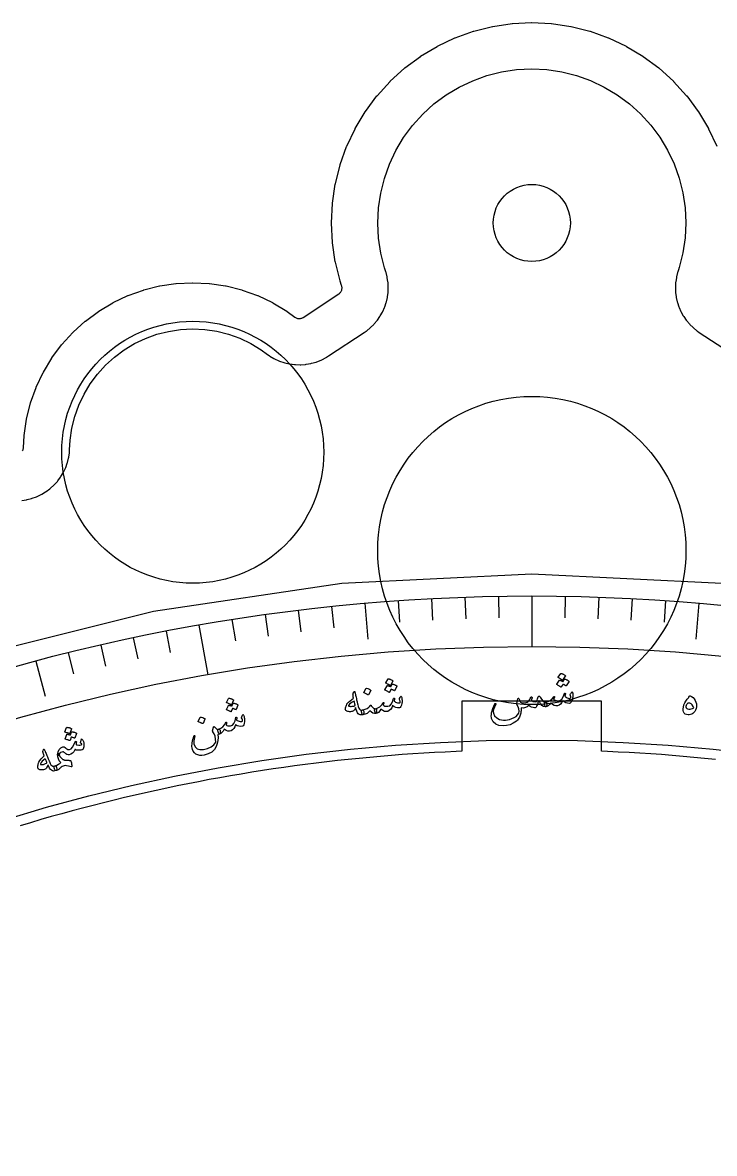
# Model space of a CAD drawing. Header units: millimetres. Extents: x -80 to 80, y -80 to 104.
# Drawn here: x -21.28 to 7.63, y 56.8 to 104.05 of the extents above; entities that cross this region are included whole.
import ezdxf

# ---------------------------------------------------------------- set-up
doc = ezdxf.new("R2010")
doc.units = ezdxf.units.MM
for name, color, linetype in [('CUT_INNER', 6, 'Continuous'), ('CUT_OUTER', 1, 'Continuous'), ('ENGRAVE', 7, 'Continuous'), ('ENGRAVE_FINE', 8, 'Continuous'), ('TEXT', 5, 'Continuous')]:
    doc.layers.add(name, color=color, linetype=linetype)

msp = doc.modelspace()

# ---------------------------------------------------------------- linework, layer by layer
at = {"layer": 'CUT_INNER'}
msp.add_lwpolyline([(7.6693, 73.2571), (7.2197, 73.3028), (6.7698, 73.3457), (6.3196, 73.3859), (5.8692, 73.4233), (5.4186, 73.4579), (4.9678, 73.4898), (4.5167, 73.5189), (4.0655, 73.5452), (3.6142, 73.5688), (3.1627, 73.5896), (2.9175, 73.5994), (2.9175, 75.6895), (-2.9175, 75.6895), (-2.9175, 73.5994), (-3.1627, 73.5896), (-3.6142, 73.5688), (-4.0655, 73.5452), (-4.5167, 73.5189), (-4.9678, 73.4898), (-5.4186, 73.4579), (-5.8692, 73.4233), (-6.3196, 73.3859), (-6.7698, 73.3457), (-7.2197, 73.3028), (-7.6693, 73.2571), (-8.1187, 73.2087), (-8.5677, 73.1575), (-9.0165, 73.1036), (-9.4648, 73.0469), (-9.9129, 72.9874), (-10.3605, 72.9252), (-10.8078, 72.8603), (-11.2547, 72.7926), (-11.7011, 72.7222), (-12.1471, 72.649), (-12.5926, 72.5731), (-13.0377, 72.4945), (-13.4823, 72.4131), (-13.9263, 72.329), (-14.3699, 72.2422), (-14.8129, 72.1527), (-15.2553, 72.0604), (-15.6972, 71.9655), (-16.1384, 71.8678), (-16.5791, 71.7674), (-17.0192, 71.6643), (-17.4586, 71.5585), (-17.8973, 71.4501), (-18.3354, 71.3389), (-18.7728, 71.2251), (-19.2094, 71.1085), (-19.6454, 70.9893), (-20.0806, 70.8675), (-20.5151, 70.7429), (-20.9487, 70.6157), (-21.3816, 70.4858)], dxfattribs=at)
for centre, radius in [((0, 95.6755), 1.61), ((-14.168, 86.096), 5.474), ((0, 81.9905), 6.44)]:
    msp.add_circle(centre, radius, dxfattribs=at)
at = {"layer": 'CUT_OUTER'}
msp.add_lwpolyline([(-21.2849, 86.1491), (-21.271, 86.1751), (-21.2597, 86.2023), (-21.2512, 86.2304), (-21.2454, 86.2593), (-21.2425, 86.2886), (-21.2182, 86.783), (-21.2168, 86.7976), (-21.117, 87.4707), (-21.1141, 87.4851), (-20.9488, 88.1452), (-20.9445, 88.1593), (-20.7152, 88.8), (-20.7096, 88.8136), (-20.4187, 89.4287), (-20.4117, 89.4417), (-20.0619, 90.0253), (-20.0537, 90.0375), (-19.6484, 90.5841), (-19.6391, 90.5955), (-19.1821, 91.0997), (-19.1717, 91.1101), (-18.6675, 91.567), (-18.6561, 91.5764), (-18.1096, 91.9817), (-18.0973, 91.9899), (-17.5137, 92.3397), (-17.5007, 92.3466), (-16.8856, 92.6376), (-16.872, 92.6432), (-16.2313, 92.8725), (-16.2172, 92.8767), (-15.5572, 93.0421), (-15.5427, 93.0449), (-14.8696, 93.1448), (-14.855, 93.1462), (-14.1754, 93.1796), (-14.1606, 93.1796), (-13.481, 93.1462), (-13.4664, 93.1448), (-12.7933, 93.0449), (-12.7788, 93.0421), (-12.1188, 92.8767), (-12.1047, 92.8725), (-11.464, 92.6432), (-11.4504, 92.6376), (-10.8353, 92.3466), (-10.8223, 92.3397), (-10.2387, 91.9899), (-10.2264, 91.9817), (-9.8998, 91.7395), (-9.8744, 91.7226), (-9.8474, 91.7083), (-9.819, 91.6969), (-9.7897, 91.6884), (-9.7596, 91.6829), (-9.7292, 91.6806), (-9.6987, 91.6813), (-9.6684, 91.6851), (-9.6386, 91.692), (-9.6097, 91.7019), (-9.582, 91.7147), (-9.5557, 91.7302), (-8.0648, 92.7158), (-8.0418, 92.7326), (-8.0205, 92.7516), (-8.0011, 92.7724), (-7.9838, 92.795), (-7.9687, 92.8192), (-7.9559, 92.8447), (-7.9456, 92.8713), (-7.9379, 92.8987), (-7.9328, 92.9267), (-7.9304, 92.9551), (-7.9308, 92.9836), (-7.9338, 93.012), (-7.9395, 93.0399), (-7.9478, 93.0671), (-8.009, 93.2383), (-8.0133, 93.2523), (-8.2093, 94.035), (-8.2122, 94.0495), (-8.3306, 94.8476), (-8.332, 94.8622), (-8.3716, 95.6681), (-8.3716, 95.6828), (-8.332, 96.4887), (-8.3306, 96.5034), (-8.2122, 97.3015), (-8.2093, 97.3159), (-8.0133, 98.0986), (-8.009, 98.1127), (-7.7372, 98.8724), (-7.7316, 98.886), (-7.3866, 99.6153), (-7.3797, 99.6283), (-6.9648, 100.3204), (-6.9567, 100.3326), (-6.476, 100.9807), (-6.4667, 100.9921), (-5.9248, 101.5899), (-5.9144, 101.6003), (-5.3166, 102.1422), (-5.3052, 102.1515), (-4.6571, 102.6321), (-4.6449, 102.6403), (-3.9529, 103.0551), (-3.9399, 103.0621), (-3.2105, 103.407), (-3.1969, 103.4127), (-2.4372, 103.6845), (-2.4231, 103.6888), (-1.6404, 103.8848), (-1.626, 103.8877), (-0.8279, 104.0061), (-0.8132, 104.0075), (-0.0074, 104.0471), (0.0074, 104.0471), (0.8132, 104.0075), (0.8279, 104.0061), (1.626, 103.8877), (1.6404, 103.8848), (2.4231, 103.6888), (2.4372, 103.6845), (3.1969, 103.4127), (3.2105, 103.407), (3.9399, 103.0621), (3.9529, 103.0551), (4.6449, 102.6403), (4.6571, 102.6321), (5.3052, 102.1515), (5.3166, 102.1422), (5.9144, 101.6003), (5.9248, 101.5899), (6.4667, 100.9921), (6.476, 100.9807), (6.9567, 100.3326), (6.9648, 100.3204), (7.3797, 99.6283), (7.3866, 99.6153), (7.7316, 98.886)], dxfattribs=at)
at = {"layer": 'ENGRAVE'}
for points in [[(-21.3088, 84.0839), (-21.1212, 84.1117), (-21.0924, 84.1174), (-20.9085, 84.1635), (-20.8803, 84.1721), (-20.7018, 84.2359), (-20.6746, 84.2472), (-20.5032, 84.3283), (-20.4772, 84.3421), (-20.3146, 84.4396), (-20.2901, 84.456), (-20.1378, 84.5689), (-20.1151, 84.5876), (-19.9746, 84.7149), (-19.9538, 84.7357), (-19.8264, 84.8762), (-19.8078, 84.899), (-19.6948, 85.0513), (-19.6785, 85.0757), (-19.581, 85.2384), (-19.5671, 85.2643), (-19.486, 85.4357), (-19.4748, 85.4629), (-19.4109, 85.6414), (-19.4024, 85.6696), (-19.3563, 85.8535), (-19.3505, 85.8824), (-19.3227, 86.0699), (-19.3198, 86.0992), (-19.3129, 86.1938), (-19.2932, 86.5944), (-19.2194, 87.0953), (-19.0971, 87.5856), (-18.9274, 88.0616), (-18.7118, 88.5186), (-18.4525, 88.9523), (-18.1519, 89.3585), (-17.8129, 89.7333), (-17.4388, 90.073), (-17.0332, 90.3745), (-16.6001, 90.6347), (-16.1435, 90.8513), (-15.6679, 91.022), (-15.1778, 91.1453), (-14.678, 91.22), (-14.1733, 91.2453), (-13.6686, 91.221), (-13.1687, 91.1474), (-12.6784, 91.0251), (-12.2024, 90.8554), (-11.7453, 90.6398), (-11.3111, 90.3801), (-11.048, 90.1857), (-10.9702, 90.1311), (-10.9448, 90.1142), (-10.7757, 90.0137), (-10.7487, 89.9994), (-10.5702, 89.9166), (-10.5419, 89.9052), (-10.356, 89.841), (-10.3267, 89.8325), (-10.1352, 89.7875), (-10.1051, 89.7821), (-9.91, 89.7568), (-9.8796, 89.7544), (-9.683, 89.7491), (-9.6524, 89.7498), (-9.4563, 89.7645), (-9.426, 89.7684), (-9.2323, 89.803), (-9.2026, 89.8099), (-9.0135, 89.8639), (-8.9846, 89.8738), (-8.8019, 89.9469), (-8.7742, 89.9596), (-8.5999, 90.0509), (-8.5736, 90.0664), (-8.4902, 90.1185), (-6.9993, 91.1042), (-6.924, 91.1566), (-6.901, 91.1734), (-6.7582, 91.2887), (-6.7369, 91.3076), (-6.6057, 91.4359), (-6.5863, 91.4568), (-6.4679, 91.5969), (-6.4505, 91.6195), (-6.3459, 91.7703), (-6.3308, 91.7945), (-6.241, 91.9545), (-6.2282, 91.98), (-6.154, 92.1478), (-6.1437, 92.1744), (-6.0857, 92.3485), (-6.078, 92.3759), (-6.0368, 92.5547), (-6.0317, 92.5828), (-6.0076, 92.7647), (-6.0053, 92.7931), (-5.9986, 92.9765), (-5.9989, 93.005), (-6.0096, 93.1881), (-6.0126, 93.2165), (-6.0407, 93.3978), (-6.0464, 93.4258), (-6.0916, 93.6036), (-6.0999, 93.6309), (-6.1287, 93.718), (-6.1583, 93.8006), (-6.3125, 94.4141), (-6.4058, 95.0389), (-6.4373, 95.6698), (-6.4069, 96.3008), (-6.3147, 96.9258), (-6.1618, 97.5387), (-5.9495, 98.1337), (-5.6799, 98.705), (-5.3556, 99.2471), (-4.9797, 99.7549), (-4.5559, 100.2233), (-4.0882, 100.648), (-3.5811, 101.0248), (-3.0395, 101.35), (-2.4687, 101.6206), (-1.8741, 101.8339), (-1.2614, 101.988), (-0.6366, 102.0812), (-0.0057, 102.1128), (0.6253, 102.0823), (1.2503, 101.9902), (1.8632, 101.8372), (2.4582, 101.6249), (3.0295, 101.3553), (3.5717, 101.031), (4.0794, 100.6552), (4.5479, 100.2313), (4.9725, 99.7636), (5.3493, 99.2565), (5.6745, 98.715), (5.9451, 98.1441), (6.1585, 97.5495), (6.3125, 96.9369), (6.4058, 96.3121), (6.4373, 95.6811), (6.4069, 95.0501), (6.3147, 94.4252), (6.1611, 93.8096), (6.1263, 93.7113), (6.0999, 93.6309), (6.0916, 93.6036), (6.0464, 93.4258), (6.0407, 93.3978), (6.0126, 93.2165), (6.0096, 93.1881), (5.9989, 93.005), (5.9986, 92.9765), (6.0053, 92.7931), (6.0076, 92.7647), (6.0317, 92.5828), (6.0368, 92.5547), (6.078, 92.3759), (6.0857, 92.3485), (6.1437, 92.1744), (6.154, 92.1478), (6.2282, 91.98), (6.241, 91.9545), (6.3308, 91.7945), (6.3459, 91.7703), (6.4505, 91.6195), (6.4679, 91.5969), (6.5863, 91.4568), (6.6057, 91.4359), (6.7369, 91.3076), (6.7582, 91.2887), (6.901, 91.1734), (6.924, 91.1566), (6.9993, 91.1042), (8.4902, 90.1185)], [(7.9394, 80.61), (0, 81), (-7.9394, 80.61), (-15.8023, 79.4436), (-23.5131, 77.5122)], [(0, 80.0894), (0, 77.982)], [(-6.9803, 79.7847), (-6.8491, 78.2851)], [(6.9803, 79.7847), (6.8491, 78.2851)], [(-13.9074, 78.8727), (-13.5414, 76.7972)], [(-20.7287, 77.3605), (-20.3391, 75.9064)]]:
    msp.add_lwpolyline(points, dxfattribs=at)
for radius in [80.0894, 77.982, 74.068]:
    msp.add_circle((0, 0), radius, dxfattribs=at)
at = {"layer": 'ENGRAVE_FINE'}
for points in [[(-5.5868, 79.8944), (-5.5238, 78.9933)], [(-4.1916, 79.9797), (-4.1443, 79.0777)], [(-2.7951, 80.0407), (-2.7636, 79.138)], [(-1.3978, 80.0773), (-1.382, 79.1742)], [(1.3978, 80.0773), (1.382, 79.1742)], [(2.7951, 80.0407), (2.7636, 79.138)], [(4.1916, 79.9797), (4.1443, 79.0777)], [(5.5868, 79.8944), (5.5238, 78.9933)], [(-9.7604, 79.4925), (-9.6504, 78.596)], [(-8.3716, 79.6507), (-8.2772, 78.7524)], [(-12.5288, 79.1034), (-12.3875, 78.2113)], [(-11.1463, 79.31), (-11.0206, 78.4156)], [(-15.2818, 78.618), (-15.1094, 77.7314)], [(-18.0162, 78.0368), (-17.813, 77.1567)], [(-16.6515, 78.3393), (-16.4637, 77.4558)], [(-19.3754, 77.7105), (-19.1569, 76.8341)]]:
    msp.add_lwpolyline(points, dxfattribs=at)
at = {"layer": 'TEXT'}
for points in [[(-6.0045, 76.6257), (-6.0019, 76.6287), (-5.998, 76.6307), (-5.9929, 76.6317), (-5.9866, 76.6316), (-5.9636, 76.6251), (-5.9412, 76.6176), (-5.9195, 76.6093), (-5.8984, 76.6001), (-5.8779, 76.5898), (-5.8576, 76.5783), (-5.8377, 76.5658), (-5.8182, 76.552), (-5.8132, 76.5469), (-5.8106, 76.5419), (-5.8102, 76.5369), (-5.8121, 76.5321), (-5.9079, 76.3532), (-5.9116, 76.3498), (-5.9167, 76.3491), (-5.9231, 76.3512), (-5.9309, 76.3559), (-5.9376, 76.3599), (-5.9482, 76.3659), (-5.9627, 76.3738), (-5.981, 76.3836), (-6.0034, 76.3954), (-6.0303, 76.4091), (-6.0616, 76.4247), (-6.0974, 76.4422), (-6.1022, 76.4452), (-6.1047, 76.4484), (-6.105, 76.4517), (-6.103, 76.4553)], [(1.3698, 76.6142), (1.3727, 76.617), (1.3767, 76.6186), (1.3819, 76.619), (1.3881, 76.6184), (1.4103, 76.6097), (1.4318, 76.6001), (1.4526, 76.5897), (1.4726, 76.5785), (1.4921, 76.5663), (1.5111, 76.553), (1.5296, 76.5385), (1.5477, 76.523), (1.5511, 76.5183), (1.5526, 76.5133), (1.552, 76.5081), (1.5495, 76.5027), (1.4373, 76.3337), (1.4343, 76.3315), (1.4299, 76.3316), (1.4242, 76.334), (1.417, 76.3386), (1.4123, 76.3418), (1.405, 76.3467), (1.395, 76.3534), (1.3823, 76.3618), (1.367, 76.3718), (1.349, 76.3832), (1.3283, 76.3961), (1.305, 76.4104), (1.2236, 76.2857), (1.2196, 76.2826), (1.2145, 76.2824), (1.2083, 76.2851), (1.201, 76.2905), (1.1947, 76.2951), (1.1848, 76.302), (1.1712, 76.3113), (1.154, 76.3228), (1.1328, 76.3366), (1.1074, 76.3527), (1.0778, 76.3712), (1.0439, 76.3919), (1.0404, 76.3953), (1.0389, 76.3987), (1.0394, 76.4021), (1.0418, 76.4055), (1.1554, 76.5659), (1.1582, 76.5687), (1.1622, 76.5703), (1.1674, 76.5708), (1.1736, 76.5702), (1.1893, 76.5641), (1.2049, 76.5576), (1.2204, 76.5506), (1.2357, 76.5433), (1.2507, 76.5354), (1.2652, 76.5268), (1.2793, 76.5175), (1.293, 76.5074)], [(1.2167, 76.851), (1.2196, 76.8537), (1.2236, 76.8553), (1.2287, 76.8558), (1.235, 76.8552), (1.2573, 76.8465), (1.2789, 76.837), (1.2997, 76.8267), (1.3199, 76.8155), (1.3394, 76.8033), (1.3585, 76.79), (1.3771, 76.7756), (1.3952, 76.7601), (1.3997, 76.7545), (1.4019, 76.7493), (1.4018, 76.7444), (1.3994, 76.7398), (1.2872, 76.5706), (1.2832, 76.5676), (1.2781, 76.5674), (1.2719, 76.57), (1.2646, 76.5755), (1.2583, 76.5801), (1.2483, 76.587), (1.2347, 76.5962), (1.2174, 76.6078), (1.1961, 76.6216), (1.1707, 76.6378), (1.1409, 76.6562), (1.107, 76.677), (1.1025, 76.6804), (1.1002, 76.6838), (1.1003, 76.6872), (1.1026, 76.6906)], [(-7.4293, 76.0822), (-7.4174, 76.0975), (-7.4072, 76.1002), (-7.3985, 76.0903), (-7.3915, 76.0678), (-7.3886, 76.0541), (-7.3843, 76.0351), (-7.3787, 76.0109), (-7.3717, 75.9815), (-7.3635, 75.9465), (-7.3541, 75.9057), (-7.3437, 75.8591), (-7.3321, 75.8066), (-7.3206, 75.7551), (-7.3104, 75.7089), (-7.3014, 75.6682), (-7.2937, 75.6328), (-7.2872, 75.603), (-7.282, 75.5788), (-7.278, 75.5603), (-7.2753, 75.5475), (-7.256, 75.4669), (-7.2334, 75.4051), (-7.2075, 75.3619), (-7.1784, 75.3374), (-7.1587, 75.3287), (-7.1354, 75.3239), (-7.1085, 75.3232), (-7.0781, 75.3265), (-7.0598, 75.3253), (-7.0452, 75.3177), (-7.0341, 75.3039), (-7.0268, 75.2838), (-7.0225, 75.2592), (-7.021, 75.2341), (-7.0223, 75.2084), (-7.0263, 75.1821), (-7.0325, 75.1595), (-7.04, 75.1424), (-7.0489, 75.1308), (-7.0592, 75.1248), (-7.1176, 75.1198), (-7.1689, 75.1257), (-7.2131, 75.1424), (-7.2502, 75.1699), (-7.2833, 75.2124), (-7.3128, 75.2696), (-7.3387, 75.3416), (-7.361, 75.4283), (-7.3873, 75.3716), (-7.4153, 75.3263), (-7.445, 75.2924), (-7.4763, 75.2699), (-7.5026, 75.2604), (-7.534, 75.2546), (-7.5706, 75.2525), (-7.6123, 75.254), (-7.6567, 75.2594), (-7.6943, 75.2672), (-7.7251, 75.2773), (-7.7491, 75.2899), (-7.7692, 75.3063), (-7.7832, 75.3243), (-7.7911, 75.3437), (-7.793, 75.3646), (-7.7905, 75.3911), (-7.7847, 75.4209), (-7.7755, 75.4538), (-7.7629, 75.4899), (-7.7485, 75.5263), (-7.7357, 75.5555), (-7.7243, 75.5774), (-7.7145, 75.5922), (-7.6579, 75.6539), (-7.5952, 75.7129), (-7.5264, 75.7689), (-7.4517, 75.8221), (-7.4588, 75.8648), (-7.4646, 75.9017), (-7.4689, 75.9328), (-7.4718, 75.9581), (-7.4727, 75.9796), (-7.4707, 75.999), (-7.466, 76.0164), (-7.4586, 76.0318)], [(-6.9212, 76.2296), (-6.9186, 76.2326), (-6.9148, 76.2347), (-6.9097, 76.2357), (-6.9035, 76.2357), (-6.8579, 76.222), (-6.8146, 76.2042), (-6.7734, 76.1821), (-6.7345, 76.1559), (-6.7306, 76.1517), (-6.7286, 76.1474), (-6.7287, 76.1428), (-6.7307, 76.1382), (-6.8215, 75.9583), (-6.8251, 75.9539), (-6.8301, 75.9524), (-6.8365, 75.954), (-6.8443, 75.9585), (-6.851, 75.9624), (-6.8616, 75.9682), (-6.8761, 75.976), (-6.8945, 75.9856), (-6.917, 75.9971), (-6.9439, 76.0105), (-6.9753, 76.0257), (-7.0111, 76.0427), (-7.016, 76.0457), (-7.0185, 76.0488), (-7.0188, 76.0522), (-7.0169, 76.0558)], [(-5.8298, 76.4044), (-5.8272, 76.4074), (-5.8233, 76.4094), (-5.8183, 76.4103), (-5.812, 76.4102), (-5.789, 76.4036), (-5.7667, 76.3962), (-5.7451, 76.3878), (-5.7241, 76.3785), (-5.7036, 76.3682), (-5.6834, 76.3567), (-5.6636, 76.344), (-5.6442, 76.3302), (-5.6403, 76.3259), (-5.6384, 76.3211), (-5.6384, 76.3159), (-5.6404, 76.3102), (-5.7362, 76.1315), (-5.739, 76.129), (-5.7434, 76.1287), (-5.7494, 76.1305), (-5.7569, 76.1344), (-5.7619, 76.1372), (-5.7697, 76.1414), (-5.7802, 76.147), (-5.7936, 76.1542), (-5.8098, 76.1627), (-5.8288, 76.1724), (-5.8506, 76.1833), (-5.8752, 76.1954), (-5.9445, 76.0635), (-5.9482, 76.0602), (-5.9533, 76.0595), (-5.9597, 76.0615), (-5.9675, 76.0663), (-5.9742, 76.0703), (-5.9847, 76.0762), (-5.9991, 76.0841), (-6.0173, 76.094), (-6.0397, 76.1057), (-6.0665, 76.1194), (-6.0977, 76.135), (-6.1334, 76.1525), (-6.1372, 76.1555), (-6.139, 76.1588), (-6.1389, 76.1622), (-6.1367, 76.1657), (-6.0388, 76.3362), (-6.0362, 76.3392), (-6.0323, 76.3412), (-6.0273, 76.3422), (-6.021, 76.3421), (-6.0048, 76.3375), (-5.9886, 76.3325), (-5.9726, 76.3271), (-5.9567, 76.3212), (-5.941, 76.3147), (-5.9257, 76.3075), (-5.9108, 76.2995), (-5.8963, 76.2909)], [(1.6719, 76.079), (1.6769, 76.0823), (1.6827, 76.081), (1.6892, 76.0752), (1.6965, 76.0649), (1.7041, 76.0476), (1.7096, 76.023), (1.713, 75.9911), (1.7142, 75.9519), (1.7139, 75.9075), (1.7106, 75.8642), (1.7041, 75.8221), (1.6946, 75.7812), (1.6679, 75.7019), (1.6388, 75.6451), (1.6075, 75.6109), (1.5739, 75.5992), (1.495, 75.6054), (1.4224, 75.6275), (1.3558, 75.6655), (1.2954, 75.7193), (1.2519, 75.6369), (1.2009, 75.5728), (1.1425, 75.5271), (1.0765, 75.4998), (1.0077, 75.4946), (0.9383, 75.5129), (0.8684, 75.5548), (0.7977, 75.6204), (0.7392, 75.5471), (0.6821, 75.4948), (0.6264, 75.4637), (0.5721, 75.4535), (0.5612, 75.4598), (0.551, 75.4785), (0.5414, 75.5095), (0.5325, 75.5529), (0.5294, 75.5957), (0.5352, 75.6272), (0.55, 75.6473), (0.5736, 75.6562), (0.6773, 75.6788), (0.7685, 75.7237), (0.847, 75.7908), (0.9131, 75.8802), (0.9166, 75.8851), (0.9205, 75.8886), (0.9246, 75.8906), (0.929, 75.8913), (0.9343, 75.8907), (0.9391, 75.8889), (0.9432, 75.8861), (0.9469, 75.8821), (0.9488, 75.8699), (0.9436, 75.8495), (0.9313, 75.8206), (0.9119, 75.7834), (0.9364, 75.7543), (0.9748, 75.7325), (1.027, 75.7182), (1.093, 75.7112), (1.1757, 75.7273), (1.2487, 75.7826), (1.312, 75.8771), (1.3658, 76.0108), (1.3685, 76.0176), (1.3717, 76.0225), (1.3754, 76.0254), (1.3796, 76.0263), (1.386, 76.0256), (1.3914, 76.0238), (1.396, 76.0209), (1.3998, 76.0169), (1.4025, 76.0113), (1.4041, 76.0056), (1.4045, 76), (1.4039, 75.9943), (1.3796, 75.9002), (1.4055, 75.8764), (1.4368, 75.8552), (1.4734, 75.8368), (1.5155, 75.8211), (1.5565, 75.8105), (1.5878, 75.8078), (1.6094, 75.8128), (1.6213, 75.8256), (1.6256, 75.8455), (1.6241, 75.874), (1.6168, 75.911), (1.6038, 75.9566), (1.6065, 75.9694), (1.6187, 75.994), (1.6405, 76.0306), (1.6719, 76.079)], [(-12.4756, 75.604), (-12.4733, 75.6073), (-12.4696, 75.6096), (-12.4647, 75.611), (-12.4584, 75.6114), (-12.435, 75.6069), (-12.4121, 75.6014), (-12.3898, 75.5949), (-12.3681, 75.5875), (-12.3468, 75.579), (-12.3257, 75.5693), (-12.3049, 75.5584), (-12.2843, 75.5464), (-12.28, 75.5424), (-12.2777, 75.5378), (-12.2773, 75.5326), (-12.2788, 75.5268), (-12.3587, 75.3404), (-12.3612, 75.3376), (-12.3656, 75.3369), (-12.3716, 75.3382), (-12.3795, 75.3415), (-12.3847, 75.3438), (-12.3928, 75.3473), (-12.4038, 75.352), (-12.4178, 75.358), (-12.4347, 75.3651), (-12.4545, 75.3731), (-12.4771, 75.382), (-12.5027, 75.3919), (-12.5602, 75.2545), (-12.5636, 75.2508), (-12.5686, 75.2497), (-12.5752, 75.2512), (-12.5833, 75.2552), (-12.5903, 75.2586), (-12.6013, 75.2636), (-12.6164, 75.2702), (-12.6354, 75.2785), (-12.6587, 75.2882), (-12.6866, 75.2995), (-12.7191, 75.3123), (-12.7561, 75.3266), (-12.7602, 75.3293), (-12.7623, 75.3324), (-12.7624, 75.3358), (-12.7606, 75.3395), (-12.6779, 75.5179), (-12.6756, 75.5211), (-12.6719, 75.5234), (-12.667, 75.5248), (-12.6607, 75.5253), (-12.6441, 75.5222), (-12.6276, 75.5186), (-12.6112, 75.5146), (-12.5948, 75.5101), (-12.5786, 75.505), (-12.5628, 75.4992), (-12.5472, 75.4926), (-12.532, 75.4852)], [(-12.669, 75.8093), (-12.6667, 75.8125), (-12.663, 75.8148), (-12.658, 75.8162), (-12.6517, 75.8167), (-12.6282, 75.8122), (-12.6053, 75.8068), (-12.5829, 75.8004), (-12.5611, 75.793), (-12.5397, 75.7846), (-12.5186, 75.7749), (-12.4977, 75.7641), (-12.477, 75.7521), (-12.4716, 75.7475), (-12.4685, 75.7427), (-12.4677, 75.7378), (-12.4692, 75.7329), (-12.549, 75.5462), (-12.5524, 75.5425), (-12.5574, 75.5414), (-12.564, 75.5429), (-12.5722, 75.547), (-12.5792, 75.5503), (-12.5903, 75.5554), (-12.6053, 75.562), (-12.6244, 75.5702), (-12.6478, 75.58), (-12.6758, 75.5913), (-12.7084, 75.6041), (-12.7455, 75.6184), (-12.7506, 75.6209), (-12.7534, 75.6239), (-12.7539, 75.6272), (-12.7523, 75.6309)], [(-7.4225, 75.687), (-7.5011, 75.6511), (-7.5667, 75.6099), (-7.6193, 75.5635), (-7.6588, 75.5118), (-7.6611, 75.5051), (-7.6603, 75.4992), (-7.6566, 75.4942), (-7.6498, 75.4901), (-7.6254, 75.4825), (-7.5993, 75.4774), (-7.5715, 75.4749), (-7.5419, 75.4749), (-7.5107, 75.4776), (-7.4777, 75.4828), (-7.443, 75.4905), (-7.4065, 75.5008), (-7.4009, 75.5032), (-7.3952, 75.507), (-7.3894, 75.5122), (-7.3834, 75.5189), (-7.3865, 75.5371), (-7.3901, 75.5561), (-7.3943, 75.5759), (-7.3989, 75.5966), (-7.404, 75.618), (-7.4097, 75.6402), (-7.4158, 75.6632), (-7.4225, 75.687)], [(-5.4788, 75.8999), (-5.4741, 75.9036), (-5.4682, 75.9029), (-5.4612, 75.8978), (-5.453, 75.8882), (-5.4438, 75.8716), (-5.436, 75.8477), (-5.4296, 75.8162), (-5.4247, 75.7774), (-5.4208, 75.7331), (-5.4201, 75.6897), (-5.4226, 75.6472), (-5.4282, 75.6056), (-5.4474, 75.524), (-5.471, 75.4648), (-5.499, 75.4278), (-5.5314, 75.413), (-5.6104, 75.4118), (-5.6849, 75.427), (-5.7546, 75.4585), (-5.8199, 75.5064), (-5.8554, 75.4203), (-5.9002, 75.3517), (-5.9541, 75.3007), (-6.0172, 75.2674), (-6.0852, 75.2557), (-6.156, 75.2674), (-6.2296, 75.3026), (-6.306, 75.3612), (-6.3574, 75.2827), (-6.4093, 75.2254), (-6.4619, 75.1891), (-6.5151, 75.1739), (-6.5265, 75.1791), (-6.5384, 75.1968), (-6.5508, 75.2267), (-6.5638, 75.2691), (-6.5709, 75.3114), (-6.568, 75.3433), (-6.5553, 75.3648), (-6.5326, 75.3758), (-6.4314, 75.4081), (-6.3449, 75.4613), (-6.273, 75.5355), (-6.2156, 75.6307), (-6.2125, 75.6359), (-6.209, 75.6398), (-6.2051, 75.6422), (-6.2008, 75.6433), (-6.1955, 75.6431), (-6.1906, 75.6418), (-6.1861, 75.6394), (-6.1821, 75.6357), (-6.1791, 75.6239), (-6.1823, 75.603), (-6.1918, 75.5731), (-6.2077, 75.5343), (-6.1805, 75.5075), (-6.1403, 75.4895), (-6.087, 75.4801), (-6.0206, 75.4794), (-5.9398, 75.5032), (-5.8723, 75.565), (-5.8181, 75.665), (-5.7771, 75.8032), (-5.7751, 75.8103), (-5.7724, 75.8155), (-5.769, 75.8187), (-5.7648, 75.82), (-5.7584, 75.8199), (-5.7528, 75.8186), (-5.748, 75.8162), (-5.7439, 75.8125), (-5.7407, 75.8071), (-5.7385, 75.8017), (-5.7376, 75.7961), (-5.7377, 75.7904), (-5.753, 75.6944), (-5.725, 75.6731), (-5.6919, 75.655), (-5.6537, 75.6401), (-5.6103, 75.6284), (-5.5685, 75.6217), (-5.5371, 75.6219), (-5.516, 75.629), (-5.5053, 75.6429), (-5.503, 75.6631), (-5.5072, 75.6913), (-5.5179, 75.7275), (-5.5351, 75.7716), (-5.5336, 75.7846), (-5.5237, 75.8103), (-5.5055, 75.8487), (-5.4788, 75.8999)], [(0.2645, 75.8673), (0.2689, 75.8786), (0.2753, 75.888), (0.2836, 75.8955), (0.2939, 75.9009), (0.3073, 75.903), (0.3204, 75.898), (0.3331, 75.886), (0.3456, 75.8669), (0.4008, 75.7742), (0.4572, 75.7082), (0.5147, 75.6688), (0.5736, 75.6562), (0.6019, 75.6489), (0.6194, 75.6254), (0.626, 75.5857), (0.6219, 75.5297), (0.6144, 75.4963), (0.6036, 75.4724), (0.5894, 75.4582), (0.5721, 75.4535), (0.4931, 75.47), (0.4218, 75.5181), (0.3582, 75.598), (0.3022, 75.7095), (0.2976, 75.7195), (0.2927, 75.7225), (0.2874, 75.7184), (0.2819, 75.7073), (0.2554, 75.6244), (0.2326, 75.5578), (0.2135, 75.5075), (0.1982, 75.4735), (0.1829, 75.4489), (0.164, 75.4313), (0.1414, 75.4208), (0.1152, 75.4173), (0.0515, 75.4229), (-0.0101, 75.4416), (-0.0694, 75.4735), (-0.1266, 75.5186), (-0.1909, 75.4619), (-0.2652, 75.4248), (-0.3496, 75.4073), (-0.4442, 75.4094), (-0.4469, 75.3503), (-0.4513, 75.2945), (-0.4574, 75.2421), (-0.4652, 75.1931), (-0.4747, 75.1473), (-0.4858, 75.1046), (-0.4987, 75.065), (-0.5132, 75.0284), (-0.5368, 74.9797), (-0.5659, 74.9352), (-0.6006, 74.8948), (-0.6408, 74.8586), (-0.7735, 74.7701), (-0.9111, 74.7072), (-1.0539, 74.6698), (-1.2019, 74.658), (-1.3721, 74.6792), (-1.5082, 74.7375), (-1.6104, 74.8332), (-1.6786, 74.9664), (-1.6894, 75.0136), (-1.6932, 75.0702), (-1.69, 75.1363), (-1.6797, 75.2118), (-1.6608, 75.2951), (-1.632, 75.3846), (-1.5932, 75.4801), (-1.5443, 75.5818), (-1.5398, 75.5888), (-1.535, 75.5938), (-1.5299, 75.5968), (-1.5245, 75.5979), (-1.5172, 75.5974), (-1.5109, 75.5954), (-1.5058, 75.592), (-1.5018, 75.5871), (-1.4992, 75.5814), (-1.4982, 75.5754), (-1.4989, 75.569), (-1.5013, 75.5624), (-1.5581, 75.4403), (-1.5947, 75.3381), (-1.6112, 75.2557), (-1.6078, 75.1931), (-1.5566, 75.0774), (-1.4688, 74.9899), (-1.3445, 74.9306), (-1.1836, 74.8993), (-1.1042, 74.8974), (-1.0197, 74.9073), (-0.9301, 74.929), (-0.8353, 74.9625), (-0.7403, 75.0068), (-0.6593, 75.0588), (-0.5921, 75.1185), (-0.5388, 75.1859), (-0.5262, 75.2752), (-0.5362, 75.3671), (-0.5689, 75.4617), (-0.6244, 75.5589), (-0.63, 75.57), (-0.633, 75.5808), (-0.6335, 75.5914), (-0.6315, 75.6017), (-0.5813, 75.7889), (-0.5742, 75.8059), (-0.5658, 75.8138), (-0.5562, 75.8128), (-0.5455, 75.8027), (-0.5309, 75.7755), (-0.517, 75.7455), (-0.5035, 75.7127), (-0.4907, 75.677), (-0.4672, 75.6466), (-0.4197, 75.6296), (-0.3481, 75.6259), (-0.2525, 75.6354), (-0.2008, 75.6503), (-0.1555, 75.6767), (-0.1167, 75.7147), (-0.0843, 75.7641), (-0.08, 75.7711), (-0.0759, 75.7785), (-0.0721, 75.7863), (-0.0686, 75.7945), (-0.0652, 75.803), (-0.0619, 75.8117), (-0.0585, 75.8205), (-0.0551, 75.8294), (-0.0482, 75.8463), (-0.0411, 75.8587), (-0.0336, 75.8666), (-0.0259, 75.87), (-0.0191, 75.8701), (-0.0124, 75.8683), (-0.0056, 75.8645), (0.0011, 75.8587), (0.0068, 75.8527), (0.0101, 75.8458), (0.0113, 75.838), (0.0101, 75.8294), (-0.0124, 75.7642), (-0.0152, 75.7443), (-0.0124, 75.7276), (-0.0039, 75.7139), (0.0101, 75.7034), (0.0543, 75.6832), (0.0994, 75.6723), (0.1452, 75.6707), (0.192, 75.6784), (0.2075, 75.6927), (0.2247, 75.7289), (0.2437, 75.7871), (0.2645, 75.8673)], [(6.5807, 75.9049), (6.6007, 75.9121), (6.6227, 75.912), (6.6466, 75.9047), (6.6724, 75.8901), (6.7353, 75.8397), (6.7872, 75.7839), (6.828, 75.7229), (6.8578, 75.6566), (6.8764, 75.5887), (6.8833, 75.5203), (6.8786, 75.4517), (6.8623, 75.3827), (6.8385, 75.3205), (6.8083, 75.266), (6.7719, 75.2192), (6.7291, 75.1799), (6.6822, 75.1495), (6.633, 75.1291), (6.5817, 75.1188), (6.5282, 75.1185), (6.4593, 75.1296), (6.4044, 75.1541), (6.3635, 75.192), (6.3367, 75.2434), (6.3231, 75.3043), (6.3222, 75.3728), (6.3341, 75.4491), (6.3588, 75.533), (6.3947, 75.6192), (6.4402, 75.7001), (6.4951, 75.7756), (6.5597, 75.8457), (6.562, 75.8491), (6.5639, 75.855), (6.5655, 75.8635), (6.5667, 75.8745), (6.5685, 75.8865), (6.5714, 75.8956), (6.5754, 75.9017), (6.5807, 75.9049)], [(6.7515, 75.404), (6.7619, 75.4149), (6.7645, 75.4299), (6.7593, 75.449), (6.7463, 75.4722), (6.6994, 75.5335), (6.6523, 75.5778), (6.6051, 75.6051), (6.5578, 75.6154), (6.5348, 75.6133), (6.5127, 75.6029), (6.4916, 75.5843), (6.4715, 75.5573), (6.4547, 75.5278), (6.4436, 75.5015), (6.4381, 75.4784), (6.4382, 75.4585), (6.4508, 75.4208), (6.4754, 75.3926), (6.5121, 75.3737), (6.5608, 75.3643), (6.6155, 75.363), (6.6655, 75.3692), (6.7108, 75.3829), (6.7515, 75.404)], [(-12.0819, 75.1321), (-12.0776, 75.1362), (-12.0717, 75.136), (-12.0643, 75.1315), (-12.0553, 75.1227), (-12.0446, 75.107), (-12.0348, 75.0838), (-12.0257, 75.0531), (-12.0174, 75.0148), (-12.0097, 74.971), (-12.0052, 74.9278), (-12.0039, 74.8853), (-12.0059, 74.8433), (-12.0179, 74.7605), (-12.0362, 74.6994), (-12.0609, 74.66), (-12.0918, 74.6425), (-12.1705, 74.6344), (-12.246, 74.643), (-12.3183, 74.6683), (-12.3874, 74.7104), (-12.4153, 74.6215), (-12.4539, 74.5493), (-12.5031, 74.4938), (-12.5631, 74.455), (-12.6298, 74.4374), (-12.7014, 74.443), (-12.7778, 74.4716), (-12.8591, 74.5233), (-12.9034, 74.4406), (-12.9501, 74.379), (-12.9993, 74.3383), (-13.0509, 74.3185), (-13.0627, 74.3227), (-13.0762, 74.3392), (-13.0912, 74.368), (-13.1078, 74.4091), (-13.1185, 74.4506), (-13.1185, 74.4826), (-13.1076, 74.5051), (-13.086, 74.5181), (-12.988, 74.559), (-12.9065, 74.6196), (-12.8413, 74.6998), (-12.7925, 74.7997), (-12.7899, 74.8051), (-12.7867, 74.8093), (-12.783, 74.812), (-12.7789, 74.8135), (-12.7735, 74.8138), (-12.7685, 74.8129), (-12.7639, 74.8109), (-12.7596, 74.8076), (-12.7555, 74.796), (-12.7569, 74.775), (-12.7638, 74.7444), (-12.7762, 74.7043), (-12.7468, 74.68), (-12.7052, 74.6656), (-12.6512, 74.6609), (-12.585, 74.6659), (-12.5066, 74.6967), (-12.4448, 74.7642), (-12.3995, 74.8686), (-12.3707, 75.0098), (-12.3693, 75.017), (-12.3671, 75.0224), (-12.3639, 75.0259), (-12.3599, 75.0276), (-12.3536, 75.028), (-12.3479, 75.0273), (-12.3428, 75.0252), (-12.3384, 75.022), (-12.3347, 75.0169), (-12.3322, 75.0116), (-12.3307, 75.0061), (-12.3303, 75.0005), (-12.3372, 74.9035), (-12.3075, 74.8847), (-12.2729, 74.8696), (-12.2335, 74.8581), (-12.1893, 74.8502), (-12.1471, 74.8472), (-12.1158, 74.8501), (-12.0954, 74.859), (-12.086, 74.8738), (-12.0854, 74.8941), (-12.092, 74.9218), (-12.1058, 74.9569), (-12.1268, 74.9994), (-12.1265, 75.0125), (-12.1189, 75.0389), (-12.1041, 75.0788), (-12.0819, 75.1321)], [(-6.5326, 75.3758), (-6.5143, 75.3716), (-6.5008, 75.3667), (-6.492, 75.3611), (-6.4879, 75.3548), (-6.4854, 75.3448), (-6.4838, 75.3325), (-6.4831, 75.3179), (-6.4833, 75.301), (-6.4872, 75.2462), (-6.4937, 75.2068), (-6.503, 75.1827), (-6.5151, 75.1739), (-6.576, 75.1772), (-6.6385, 75.1976), (-6.7026, 75.235), (-6.7682, 75.2894), (-6.8208, 75.2295), (-6.8868, 75.182), (-6.9662, 75.1472), (-7.0592, 75.1248), (-7.0695, 75.1259), (-7.0783, 75.1315), (-7.0856, 75.1414), (-7.0913, 75.1557), (-7.118, 75.2481), (-7.121, 75.2584), (-7.1212, 75.2699), (-7.1188, 75.2824), (-7.1136, 75.296), (-7.1071, 75.3068), (-7.0991, 75.3155), (-7.0894, 75.3221), (-7.0781, 75.3265), (-6.9668, 75.3539), (-6.8767, 75.3926), (-6.808, 75.443), (-6.7605, 75.5049), (-6.755, 75.5133), (-6.7483, 75.5195), (-6.7401, 75.5236), (-6.7307, 75.5256), (-6.7218, 75.5251), (-6.7151, 75.5219), (-6.7108, 75.5159), (-6.7088, 75.5072), (-6.7077, 75.4988), (-6.7062, 75.4916), (-6.7043, 75.4856), (-6.7019, 75.4807), (-6.6602, 75.4388), (-6.6181, 75.4073), (-6.5756, 75.3863), (-6.5326, 75.3758)], [(-13.8615, 75.0211), (-13.8593, 75.0244), (-13.8557, 75.0268), (-13.8508, 75.0283), (-13.8445, 75.0289), (-13.7981, 75.0194), (-13.7534, 75.0056), (-13.7105, 74.9874), (-13.6695, 74.9648), (-13.6652, 74.961), (-13.6629, 74.9569), (-13.6625, 74.9524), (-13.664, 74.9475), (-13.7376, 74.7601), (-13.7408, 74.7554), (-13.7456, 74.7535), (-13.752, 74.7544), (-13.7602, 74.7582), (-13.7673, 74.7615), (-13.7783, 74.7663), (-13.7934, 74.7727), (-13.8125, 74.7806), (-13.8359, 74.7901), (-13.8639, 74.8009), (-13.8964, 74.8132), (-13.9336, 74.8269), (-13.9386, 74.8294), (-13.9415, 74.8323), (-13.9421, 74.8356), (-13.9405, 74.8393)], [(-19.4459, 74.5927), (-19.4439, 74.5961), (-19.4404, 74.5987), (-19.4356, 74.6006), (-19.4294, 74.6016), (-19.4055, 74.5993), (-19.3821, 74.5959), (-19.3592, 74.5915), (-19.3367, 74.5861), (-19.3146, 74.5797), (-19.2926, 74.572), (-19.2708, 74.5631), (-19.2491, 74.553), (-19.2433, 74.5488), (-19.2398, 74.5444), (-19.2385, 74.5396), (-19.2396, 74.5345), (-19.3027, 74.3414), (-19.3058, 74.3374), (-19.3107, 74.3359), (-19.3174, 74.3368), (-19.3259, 74.3401), (-19.3333, 74.3428), (-19.3448, 74.3468), (-19.3604, 74.352), (-19.3802, 74.3585), (-19.4044, 74.3662), (-19.4334, 74.3749), (-19.467, 74.3847), (-19.5054, 74.3956), (-19.5107, 74.3977), (-19.5138, 74.4004), (-19.5146, 74.4037), (-19.5133, 74.4075)], [(-19.2346, 74.4056), (-19.2325, 74.4091), (-19.2291, 74.4117), (-19.2243, 74.4135), (-19.218, 74.4145), (-19.1942, 74.4121), (-19.1709, 74.4087), (-19.1481, 74.4042), (-19.1257, 74.3988), (-19.1037, 74.3923), (-19.0817, 74.3845), (-19.06, 74.3756), (-19.0383, 74.3654), (-19.0337, 74.3618), (-19.031, 74.3574), (-19.0301, 74.3523), (-19.0311, 74.3464), (-19.0943, 74.1535), (-19.0966, 74.1506), (-19.1009, 74.1495), (-19.1071, 74.1502), (-19.1152, 74.1528), (-19.1206, 74.1546), (-19.129, 74.1573), (-19.1405, 74.1611), (-19.155, 74.1658), (-19.1725, 74.1713), (-19.1929, 74.1775), (-19.2163, 74.1843), (-19.2428, 74.1919), (-19.288, 74.0498), (-19.2911, 74.0458), (-19.296, 74.0443), (-19.3026, 74.0452), (-19.3111, 74.0485), (-19.3184, 74.0512), (-19.3299, 74.0552), (-19.3455, 74.0604), (-19.3652, 74.0669), (-19.3894, 74.0746), (-19.4183, 74.0833), (-19.4518, 74.0931), (-19.4901, 74.104), (-19.4944, 74.1064), (-19.4967, 74.1092), (-19.4972, 74.1126), (-19.4957, 74.1165), (-19.4289, 74.3016), (-19.4269, 74.305), (-19.4235, 74.3077), (-19.4186, 74.3095), (-19.4124, 74.3105), (-19.3956, 74.3089), (-19.3788, 74.3068), (-19.362, 74.3043), (-19.3453, 74.3013), (-19.3287, 74.2977), (-19.3123, 74.2933), (-19.2962, 74.2881), (-19.2803, 74.2821)], [(-13.3034, 74.6122), (-13.2984, 74.6257), (-13.2911, 74.6327), (-13.2815, 74.6332), (-13.2696, 74.6274), (-13.2625, 74.622), (-13.2543, 74.6152), (-13.245, 74.6069), (-13.2345, 74.597), (-13.2231, 74.5857), (-13.2109, 74.5732), (-13.1979, 74.5593), (-13.1841, 74.5442), (-13.1652, 74.5285), (-13.1426, 74.519), (-13.1161, 74.5155), (-13.086, 74.5181), (-13.0647, 74.5188), (-13.0474, 74.5128), (-13.0341, 74.5001), (-13.0248, 74.4808), (-13.0194, 74.459), (-13.0173, 74.4347), (-13.0184, 74.4078), (-13.0228, 74.3783), (-13.0285, 74.3533), (-13.0351, 74.335), (-13.0426, 74.3234), (-13.0509, 74.3185), (-13.1193, 74.3064), (-13.1115, 74.1766), (-13.1208, 74.049), (-13.1471, 73.9234), (-13.1902, 73.7999), (-13.2665, 73.6713), (-13.3763, 73.5674), (-13.5196, 73.4879), (-13.6965, 73.4328), (-13.7906, 73.4198), (-13.8781, 73.4239), (-13.9591, 73.4453), (-14.0335, 73.4838), (-14.0963, 73.5358), (-14.1446, 73.5972), (-14.1783, 73.6679), (-14.1974, 73.7481), (-14.2013, 73.7928), (-14.201, 73.8422), (-14.1967, 73.8963), (-14.1883, 73.955), (-14.176, 74.0183), (-14.1602, 74.0862), (-14.1408, 74.1586), (-14.1177, 74.2355), (-14.1152, 74.242), (-14.1119, 74.247), (-14.1077, 74.2503), (-14.1026, 74.2522), (-14.0953, 74.253), (-14.089, 74.2525), (-14.0835, 74.2506), (-14.0789, 74.2475), (-14.0746, 74.2421), (-14.0726, 74.2355), (-14.073, 74.2276), (-14.0756, 74.2183), (-14.104, 74.1125), (-14.121, 74.0258), (-14.1269, 73.958), (-14.1216, 73.9093), (-14.0693, 73.7857), (-13.9841, 73.7058), (-13.866, 73.6695), (-13.7149, 73.6767), (-13.5466, 73.72), (-13.4051, 73.7847), (-13.2901, 73.8708), (-13.2018, 73.9785), (-13.2133, 74.109), (-13.2373, 74.2255), (-13.274, 74.328), (-13.3232, 74.4165), (-13.3314, 74.4295), (-13.3371, 74.4398), (-13.3403, 74.4474), (-13.341, 74.4522)], [(-19.7619, 73.4516), (-19.7705, 73.4362), (-19.7776, 73.4252), (-19.7833, 73.4187), (-19.7876, 73.4167), (-19.801, 73.4204), (-19.8099, 73.4282), (-19.8145, 73.4401), (-19.8145, 73.4561), (-19.7906, 73.5785), (-19.7464, 73.6749), (-19.6819, 73.7452), (-19.5971, 73.7893), (-19.5687, 73.7917), (-19.5378, 73.7823), (-19.5043, 73.761), (-19.4684, 73.7279), (-19.4342, 73.6969), (-19.3977, 73.6772), (-19.359, 73.6689), (-19.318, 73.672), (-19.2495, 73.7035), (-19.1875, 73.7672), (-19.132, 73.8631), (-19.083, 73.9913), (-19.0762, 74.0052), (-19.0681, 74.0132), (-19.0589, 74.0154), (-19.0485, 74.0119), (-19.0382, 74.0027), (-19.0323, 73.9899), (-19.0306, 73.9733), (-19.0333, 73.953), (-19.0374, 73.9332), (-19.0401, 73.9181), (-19.0414, 73.9077), (-19.0413, 73.9021), (-19.0349, 73.8866), (-19.0249, 73.8749), (-19.0112, 73.8671), (-18.9938, 73.8632), (-18.9329, 73.8578), (-18.8807, 73.8591), (-18.8372, 73.8671), (-18.8025, 73.8819), (-18.7992, 73.8903), (-18.8075, 73.9039), (-18.8273, 73.9227), (-18.8587, 73.9466), (-18.8621, 73.9492), (-18.8642, 73.9522), (-18.8649, 73.9555), (-18.8642, 73.9591), (-18.8179, 74.108), (-18.8151, 74.1111), (-18.812, 74.1124), (-18.8083, 74.1117), (-18.8041, 74.1092), (-18.7657, 74.069), (-18.7391, 74.0118), (-18.7243, 73.9378), (-18.7212, 73.8468), (-18.7221, 73.822), (-18.7236, 73.7989), (-18.7259, 73.7775), (-18.7289, 73.7578), (-18.7327, 73.7399), (-18.7372, 73.724), (-18.7426, 73.7101), (-18.7487, 73.6981), (-18.7634, 73.6787), (-18.7836, 73.6637), (-18.8093, 73.6531), (-18.8404, 73.6469), (-18.9127, 73.6423), (-18.9777, 73.6441), (-19.0354, 73.6525), (-19.0857, 73.6674), (-19.0888, 73.6691), (-19.0919, 73.6687), (-19.0951, 73.6663), (-19.0983, 73.6618), (-19.1394, 73.5789), (-19.192, 73.5159), (-19.2562, 73.4728), (-19.3319, 73.4495), (-19.3772, 73.4498), (-19.4234, 73.465), (-19.4707, 73.495), (-19.5191, 73.5398), (-19.537, 73.555), (-19.5557, 73.5656), (-19.5753, 73.5716), (-19.5957, 73.573), (-19.6452, 73.5646), (-19.688, 73.5466), (-19.7242, 73.519), (-19.7537, 73.4818), (-19.7584, 73.4727), (-19.7613, 73.4646), (-19.7625, 73.4576), (-19.7619, 73.4516)], [(-20.4034, 73.6709), (-20.3944, 73.688), (-20.3847, 73.6924), (-20.3745, 73.6841), (-20.3637, 73.6632), (-20.3584, 73.6502), (-20.351, 73.6322), (-20.3413, 73.6094), (-20.3294, 73.5816), (-20.3152, 73.5485), (-20.299, 73.51), (-20.2807, 73.4658), (-20.2602, 73.4161), (-20.2401, 73.3673), (-20.2221, 73.3236), (-20.2062, 73.285), (-20.1925, 73.2515), (-20.181, 73.2232), (-20.1717, 73.2003), (-20.1646, 73.1828), (-20.1597, 73.1706), (-20.1268, 73.0946), (-20.0939, 73.0375), (-20.061, 72.9994), (-20.0281, 72.9803), (-20.0072, 72.9751), (-19.9834, 72.9745), (-19.9569, 72.9784), (-19.9275, 72.9868), (-19.9092, 72.9888), (-19.8935, 72.9839), (-19.8803, 72.9722), (-19.8696, 72.9536), (-19.8611, 72.9301), (-19.8553, 72.9056), (-19.8521, 72.8801), (-19.8516, 72.8535), (-19.8538, 72.8302), (-19.8583, 72.812), (-19.865, 72.7991), (-19.8741, 72.7914), (-19.9308, 72.7765), (-19.9824, 72.7734), (-20.0288, 72.7822), (-20.0701, 72.803), (-20.11, 72.8391), (-20.1489, 72.8904), (-20.1868, 72.9569), (-20.2236, 73.0385), (-20.2398, 72.9781), (-20.2596, 72.9286), (-20.283, 72.8902), (-20.31, 72.8626), (-20.3342, 72.8487), (-20.3642, 72.8376), (-20.3999, 72.8292), (-20.4413, 72.8236), (-20.4859, 72.8213), (-20.5243, 72.8224), (-20.5564, 72.8271), (-20.5822, 72.8353), (-20.6048, 72.8481), (-20.6216, 72.8634), (-20.6328, 72.8811), (-20.6382, 72.9014), (-20.6404, 72.928), (-20.6397, 72.9583), (-20.6363, 72.9923), (-20.6302, 73.03), (-20.6223, 73.0683), (-20.6146, 73.0993), (-20.6072, 73.1229), (-20.6001, 73.1391), (-20.5549, 73.2097), (-20.5033, 73.2785), (-20.4452, 73.3456), (-20.3807, 73.4108), (-20.3951, 73.4517), (-20.4071, 73.487), (-20.4167, 73.5169), (-20.424, 73.5413), (-20.4285, 73.5623), (-20.4299, 73.5818), (-20.4283, 73.5997), (-20.4236, 73.6162)], [(-20.3287, 73.2827), (-20.4, 73.2338), (-20.4576, 73.182), (-20.5013, 73.1272), (-20.5314, 73.0695), (-20.5324, 73.0625), (-20.5307, 73.0569), (-20.5262, 73.0526), (-20.5188, 73.0497), (-20.4934, 73.0464), (-20.4668, 73.0458), (-20.439, 73.0482), (-20.4099, 73.0533), (-20.3796, 73.0613), (-20.3479, 73.072), (-20.3151, 73.0856), (-20.2809, 73.1021), (-20.2759, 73.1054), (-20.2709, 73.1101), (-20.266, 73.1163), (-20.2613, 73.1239), (-20.2675, 73.1413), (-20.2743, 73.1594), (-20.2818, 73.1782), (-20.2899, 73.1977), (-20.2987, 73.2179), (-20.3081, 73.2388), (-20.3181, 73.2604), (-20.3287, 73.2827)], [(-19.7493, 73.448), (-19.7382, 73.417), (-19.7185, 73.3834), (-19.6902, 73.3472), (-19.6534, 73.3082), (-19.6378, 73.2943), (-19.6221, 73.2817), (-19.6062, 73.2702), (-19.5903, 73.2599), (-19.5743, 73.2507), (-19.5581, 73.2428), (-19.5418, 73.2361), (-19.5255, 73.2306), (-19.5182, 73.2289), (-19.509, 73.2277), (-19.4978, 73.2268), (-19.4847, 73.2263), (-19.4697, 73.226), (-19.4526, 73.2258), (-19.4336, 73.2257), (-19.4125, 73.2257), (-19.3956, 73.2254), (-19.3797, 73.2247), (-19.3649, 73.2236), (-19.3511, 73.2221), (-19.3381, 73.2202), (-19.3256, 73.2181), (-19.3136, 73.2156), (-19.3022, 73.2129), (-19.2833, 73.207), (-19.2683, 73.1968), (-19.2571, 73.1824), (-19.2498, 73.1638), (-19.2377, 73.1097), (-19.2291, 73.061), (-19.224, 73.0179), (-19.2223, 72.9802), (-19.2232, 72.9648), (-19.2285, 72.9553), (-19.2382, 72.9515), (-19.2523, 72.9536), (-19.3572, 72.9778), (-19.4411, 72.9927), (-19.5041, 72.9982), (-19.546, 72.9944), (-19.5798, 72.9818), (-19.6183, 72.961), (-19.6615, 72.9319), (-19.7095, 72.8944), (-19.7335, 72.8747), (-19.7565, 72.8569), (-19.7783, 72.841), (-19.7991, 72.827), (-19.819, 72.8149), (-19.8381, 72.805), (-19.8565, 72.7971), (-19.8741, 72.7914), (-19.8872, 72.791), (-19.9006, 72.797), (-19.9143, 72.8093), (-19.9282, 72.8279), (-19.9411, 72.8511), (-19.9509, 72.8748), (-19.9577, 72.8991), (-19.9614, 72.9239), (-19.961, 72.9466), (-19.9552, 72.9647), (-19.944, 72.9781), (-19.9275, 72.9868), (-19.8482, 73.0195), (-19.7818, 73.0544), (-19.7282, 73.0917), (-19.6874, 73.1313), (-19.7448, 73.2029), (-19.7848, 73.281), (-19.8074, 73.3656), (-19.8124, 73.4567), (-19.7994, 73.5136), (-19.7845, 73.5312), (-19.7678, 73.5093), (-19.7493, 73.448)]]:
    msp.add_lwpolyline(points, close=True, dxfattribs=at)

doc.saveas('drawing.dxf')
